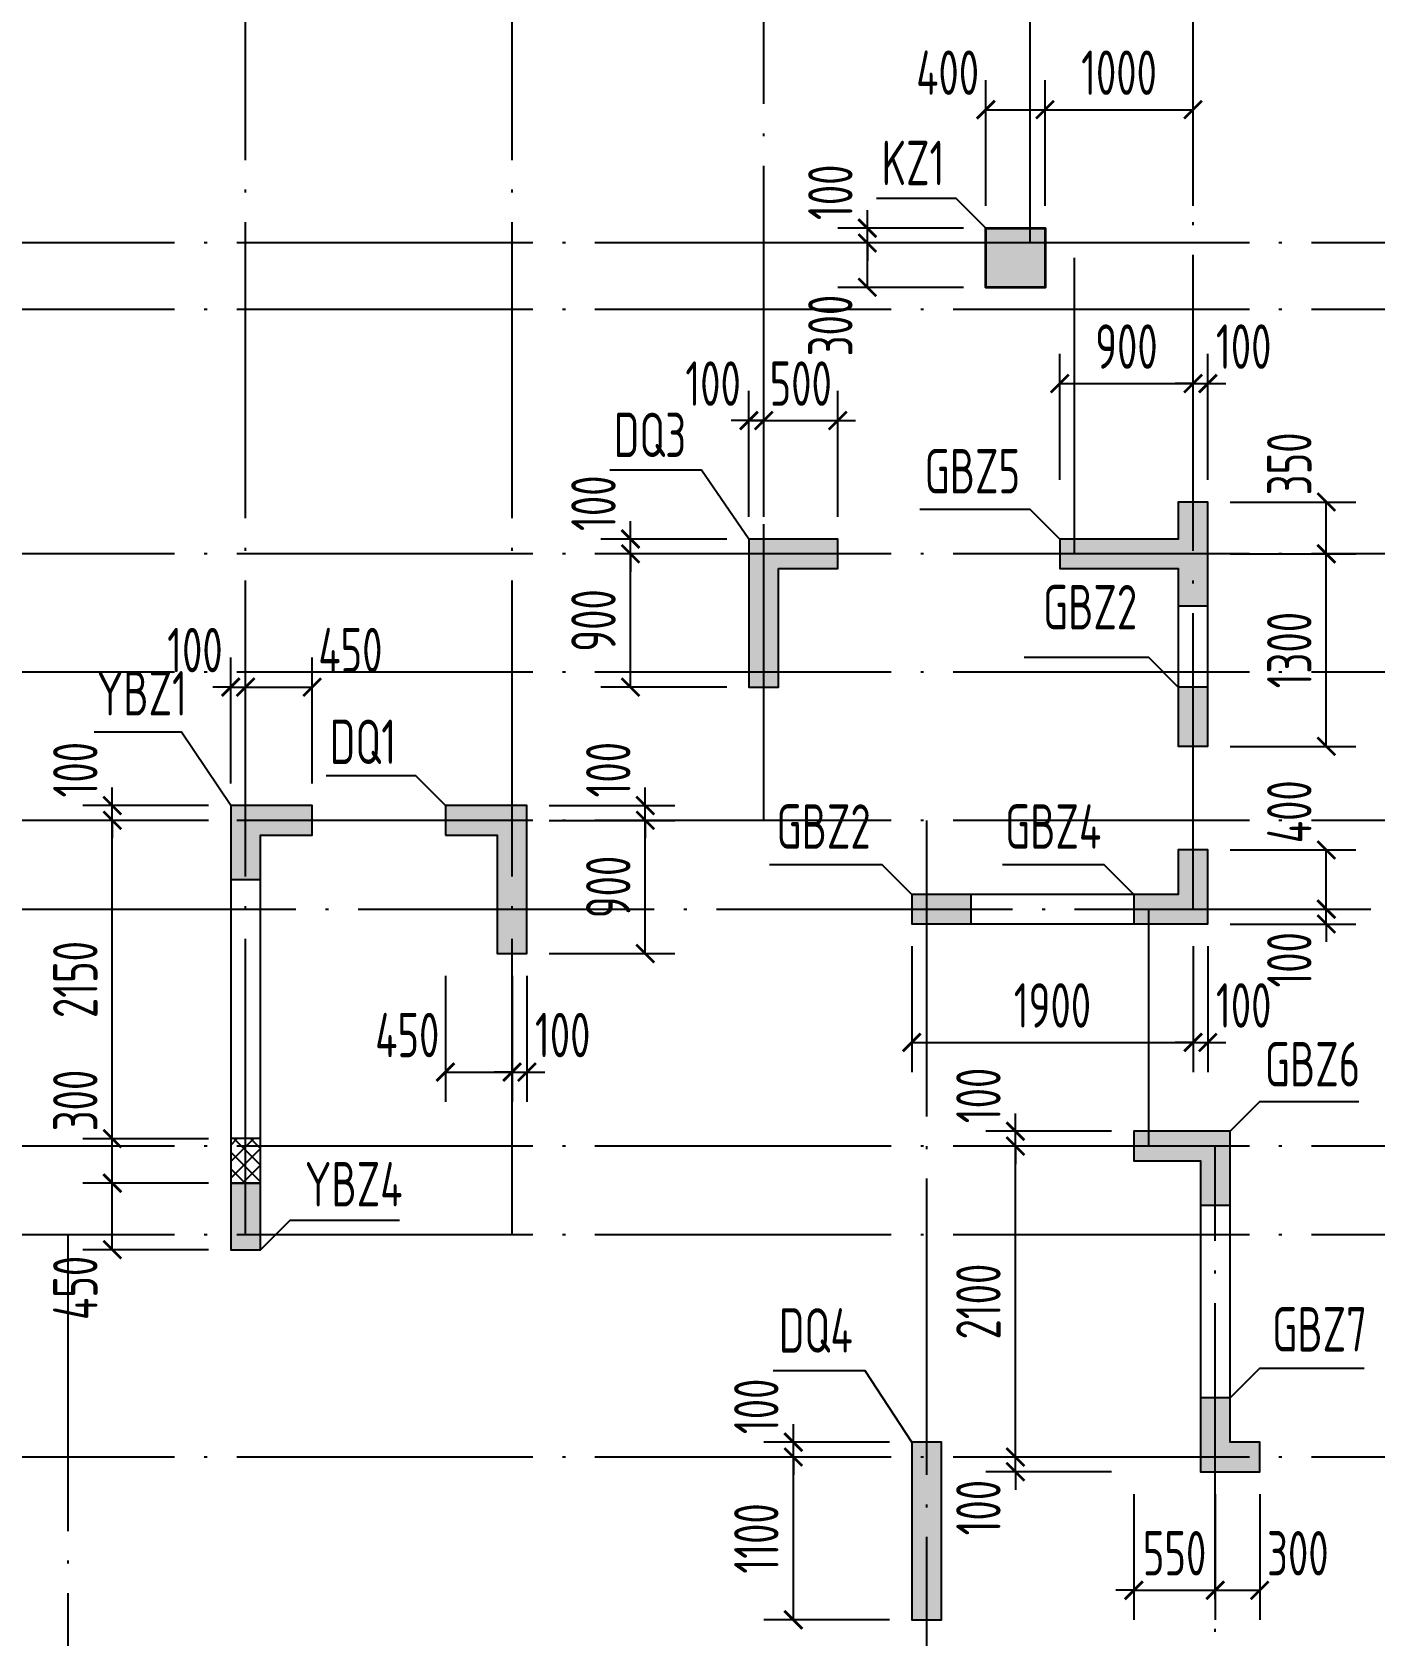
# Model space of a CAD drawing. Extents: x -1058961 to 23600, y -449123 to 2751847.
# Drawn here: x -416703 to -407633, y -45937 to -35105 of the extents above; entities that cross this region are included whole.
import ezdxf
from ezdxf.enums import TextEntityAlignment as Align

# ---------------------------------------------------------------- set-up
doc = ezdxf.new("R2010")
doc.units = 0
doc.header["$LTSCALE"] = 1000
doc.linetypes.add('DOTE', pattern=[2.42, 2, -0.2, 0.02, -0.2])
doc.layers.get('0').update_dxf_attribs({"linetype": 'CONTINUOUS'})
doc.layers.get('DEFPOINTS').update_dxf_attribs({"linetype": 'CONTINUOUS'})
for name, color, linetype in [('0z-约束构件', 1, 'CONTINUOUS'), ('A-DOTE', 10, 'DOTE'), ('COLU_DE_TEXT', 7, 'CONTINUOUS'), ('LABEL', 1, 'CONTINUOUS'), ('S-Q墙实线', 6, 'CONTINUOUS'), ('S-Q墙标注', 3, 'CONTINUOUS'), ('S-X详图填充', 252, 'CONTINUOUS'), ('S-X详图实线', 4, 'CONTINUOUS'), ('S-Z柱实线', 6, 'CONTINUOUS'), ('S-Z柱编号', 6, 'CONTINUOUS')]:
    doc.layers.add(name, color=color, linetype=linetype)
doc.layers.add('配箍校核', color=34, linetype='CONTINUOUS', plot=False)
doc.styles.add('TSSD_REIN', font='tssdeng.shx', dxfattribs={"width": 0.7, "height": 300, "bigfont": 'tssdchn.shx'})
doc.styles.add('结构文字', font='zstxt.shx', dxfattribs={"width": 0.7, "bigfont": 'zshz.shx'})
doc.dimstyles.new('STRUCK', dxfattribs={"dimtxt": 400, "dimasz": 121, "dimexe": 200, "dimexo": 150, "dimgap": 115, "dimtad": 1, "dimdec": 0, "dimdsep": 46, "dimtxsty": '结构文字', "dimblk": 'ARCHTICK', "dimcen": 400, "dimclrd": 3, "dimclre": 3, "dimclrt": 7, "dimadec": 0, "dimazin": 0, "dimtfac": 1, "dimtdec": 0, "dimtix": 1, "dimtmove": 2, "dimatfit": 3, "dimldrblk": '_DIMX', "dimfxl": 0, "dimtolj": 1, "dimtzin": 0, "dimarcsym": 0})

# ---------------------------------------------------------------- blocks, each defined once
blk = doc.blocks.new('20210726.16350016')
at = {"layer": 'A-DOTE'}
for p, q in [((34300, 10900), (34300, 21100)), ((36100, 10900), (36100, 21100)), ((37800, 13700), (37800, 21100)), ((39600, 17600), (39600, 21100)), ((40700, 13100.3), (40700, 21100)), ((55600, 17600), (3600, 17600)), ((39900, 15500), (39900, 17600)), ((55600, 17150), (3600, 17150)), ((55600, 15500), (3600, 15500)), ((55600, 14700), (3600, 14700)), ((55600, 13700), (3600, 13700)), ((38900.2, 13700), (38900, 3600)), ((3600, 13100.3), (55600, 13100.3)), ((40400, 11500), (40400, 13100)), ((55600, 11500), (3600, 11500)), ((40850, 3600), (40850, 11500)), ((55600, 10900), (3600, 10900)), ((33100, 10900), (33100, 3600)), ((55600, 9400), (3600, 9400))]:
    blk.add_line(p, q, dxfattribs=at)
blk = doc.blocks.new('20210730.00595579')
at = {"layer": '0z-约束构件'}
h = blk.add_hatch(dxfattribs=at)
h.set_pattern_fill('ANSI37', color=256, scale=25, style=0)
h.set_pattern_definition([(45, (111194.75, -600656.97), (-56.126601, 56.126601), []), (135, (111194.75, -600656.97), (-56.126601, -56.126601), [])])
h.paths.add_polyline_path([(-4935, -181459), (-4935, -181159), (-4735, -181159), (-4735, -181459)])
blk.add_lwpolyline([(-4935, -181459), (-4735, -181459), (-4735, -181159), (-4935, -181159)], close=True, dxfattribs=at)
blk = doc.blocks.new('_ArchTick')
at = {"color": 0, "linetype": 'ByBlock', "const_width": 0.15}
blk.add_lwpolyline([(-0.5, -0.5), (0.5, 0.5)], dxfattribs=at)
blk = doc.blocks.new('*D538')
at = {"layer": 'DEFPOINTS', "color": 0}
for p in [(-411561, -44729), (-410761, -44729), (-410761, -45829)]:
    blk.add_point(p, dxfattribs=at)
at = {"layer": 'S-Q墙标注', "color": 3, "lineweight": -2}
for p, q in [((-410911, -44729), (-411761, -44729)), ((-411561, -45829), (-411561, -44729)), ((-410911, -45829), (-411761, -45829))]:
    blk.add_line(p, q, dxfattribs=at)
at = {"layer": 'S-Q墙标注', "color": 3, "lineweight": -2, "xscale": 121, "yscale": 121, "zscale": 121}
for p, rotation in [((-411561, -44729), 90), ((-411561, -45829), 270)]:
    blk.add_blockref('_ArchTick', p, dxfattribs=dict(at, rotation=rotation))
at = {"layer": 'S-Q墙标注', "color": 7, "insert": (-411811, -45279), "char_height": 300, "attachment_point": 5, "rotation": 90, "style": 'TSSD_REIN'}
blk.add_mtext('\\A1;1100', dxfattribs=at)
blk = doc.blocks.new('_DIMX')
blk.add_line((-150, 0), (150, 0))
at = {"const_width": 50}
blk.add_lwpolyline([(-70, -70), (70, 70)], dxfattribs=at)
blk = doc.blocks.new('*D539')
at = {"layer": 'DEFPOINTS', "color": 0}
for p in [(-411561, -44629), (-410761, -44629), (-410761, -44729)]:
    blk.add_point(p, dxfattribs=at)
at = {"layer": 'S-Q墙标注', "color": 3, "lineweight": -2}
for p, q in [((-411561, -44629), (-411561, -44508)), ((-410911, -44629), (-411761, -44629)), ((-411561, -44729), (-411561, -44629)), ((-410911, -44729), (-411761, -44729)), ((-411561, -44729), (-411561, -44850))]:
    blk.add_line(p, q, dxfattribs=at)
at = {"layer": 'S-Q墙标注', "color": 3, "lineweight": -2, "xscale": 121, "yscale": 121, "zscale": 121}
for p, rotation in [((-411561, -44629), 270), ((-411561, -44729), 90)]:
    blk.add_blockref('_ArchTick', p, dxfattribs=dict(at, rotation=rotation))
at = {"layer": 'S-Q墙标注', "color": 7, "insert": (-411811, -44387), "char_height": 300, "attachment_point": 5, "rotation": 90, "style": 'TSSD_REIN'}
blk.add_mtext('\\A1;100', dxfattribs=at)
blk = doc.blocks.new('*D544')
at = {"layer": 'DEFPOINTS', "color": 0}
for p in [(-416161, -42879), (-415361, -42879), (-415361, -43329)]:
    blk.add_point(p, dxfattribs=at)
at = {"layer": 'S-Q墙标注', "color": 3, "lineweight": -2}
for p, q in [((-415511, -42879), (-416361, -42879)), ((-416161, -43329), (-416161, -42879)), ((-415511, -43329), (-416361, -43329))]:
    blk.add_line(p, q, dxfattribs=at)
at = {"layer": 'S-Q墙标注', "color": 3, "lineweight": -2, "xscale": 121, "yscale": 121, "zscale": 121}
for p, rotation in [((-416161, -42879), 90), ((-416161, -43329), 270)]:
    blk.add_blockref('_ArchTick', p, dxfattribs=dict(at, rotation=rotation))
at = {"layer": 'S-Q墙标注', "color": 7, "insert": (-416411, -43587), "char_height": 300, "attachment_point": 5, "rotation": 90, "style": 'TSSD_REIN'}
blk.add_mtext('\\A1;450', dxfattribs=at)
blk = doc.blocks.new('*D545')
at = {"layer": 'DEFPOINTS', "color": 0}
for p in [(-416161, -40329), (-415361, -40329), (-415361, -40429)]:
    blk.add_point(p, dxfattribs=at)
at = {"layer": 'S-Q墙标注', "color": 3, "lineweight": -2}
for p, q in [((-416161, -40329), (-416161, -40208)), ((-415511, -40329), (-416361, -40329)), ((-416161, -40429), (-416161, -40329)), ((-415511, -40429), (-416361, -40429)), ((-416161, -40429), (-416161, -40550))]:
    blk.add_line(p, q, dxfattribs=at)
at = {"layer": 'S-Q墙标注', "color": 3, "lineweight": -2, "xscale": 121, "yscale": 121, "zscale": 121}
for p, rotation in [((-416161, -40329), 270), ((-416161, -40429), 90)]:
    blk.add_blockref('_ArchTick', p, dxfattribs=dict(at, rotation=rotation))
at = {"layer": 'S-Q墙标注', "color": 7, "insert": (-416411, -40087), "char_height": 300, "attachment_point": 5, "rotation": 90, "style": 'TSSD_REIN'}
blk.add_mtext('\\A1;100', dxfattribs=at)
blk = doc.blocks.new('*D546')
at = {"layer": 'DEFPOINTS', "color": 0}
for p in [(-415261, -39529), (-415361, -40329), (-415261, -40329)]:
    blk.add_point(p, dxfattribs=at)
at = {"layer": 'S-Q墙标注', "color": 3, "lineweight": -2}
for p, q in [((-415361, -40179), (-415361, -39329)), ((-415261, -40179), (-415261, -39329)), ((-415361, -39529), (-415482, -39529)), ((-415361, -39529), (-415261, -39529)), ((-415261, -39529), (-415140, -39529))]:
    blk.add_line(p, q, dxfattribs=at)
at = {"layer": 'S-Q墙标注', "color": 3, "lineweight": -2, "xscale": 121, "yscale": 121, "zscale": 121}
blk.add_blockref('_ArchTick', (-415361, -39529), dxfattribs=at)
at = {"layer": 'S-Q墙标注', "color": 3, "lineweight": -2, "xscale": 121, "yscale": 121, "zscale": 121, "rotation": 180}
blk.add_blockref('_ArchTick', (-415261, -39529), dxfattribs=at)
at = {"layer": 'S-Q墙标注', "color": 7, "insert": (-415603, -39279), "char_height": 300, "attachment_point": 5, "style": 'TSSD_REIN'}
blk.add_mtext('\\A1;100', dxfattribs=at)
blk = doc.blocks.new('*D547')
at = {"layer": 'DEFPOINTS', "color": 0}
for p in [(-414811, -39529), (-415261, -40329), (-414811, -40329)]:
    blk.add_point(p, dxfattribs=at)
at = {"layer": 'S-Q墙标注', "color": 3, "lineweight": -2}
for p, q in [((-415261, -40179), (-415261, -39329)), ((-414811, -40179), (-414811, -39329)), ((-415261, -39529), (-414811, -39529))]:
    blk.add_line(p, q, dxfattribs=at)
at = {"layer": 'S-Q墙标注', "color": 3, "lineweight": -2, "xscale": 121, "yscale": 121, "zscale": 121, "rotation": 180}
blk.add_blockref('_ArchTick', (-415261, -39529), dxfattribs=at)
at = {"layer": 'S-Q墙标注', "color": 3, "lineweight": -2, "xscale": 121, "yscale": 121, "zscale": 121}
blk.add_blockref('_ArchTick', (-414811, -39529), dxfattribs=at)
at = {"layer": 'S-Q墙标注', "color": 7, "insert": (-414553, -39279), "char_height": 300, "attachment_point": 5, "style": 'TSSD_REIN'}
blk.add_mtext('\\A1;450', dxfattribs=at)
blk = doc.blocks.new('*D548')
at = {"layer": 'DEFPOINTS', "color": 0}
for p in [(-413361, -40429), (-412561, -40429), (-413361, -41329)]:
    blk.add_point(p, dxfattribs=at)
at = {"layer": 'S-Q墙标注', "color": 3, "lineweight": -2}
for p, q in [((-413211, -40429), (-412361, -40429)), ((-412561, -41329), (-412561, -40429)), ((-413211, -41329), (-412361, -41329))]:
    blk.add_line(p, q, dxfattribs=at)
at = {"layer": 'S-Q墙标注', "color": 3, "lineweight": -2, "xscale": 121, "yscale": 121, "zscale": 121}
for p, rotation in [((-412561, -40429), 90), ((-412561, -41329), 270)]:
    blk.add_blockref('_ArchTick', p, dxfattribs=dict(at, rotation=rotation))
at = {"layer": 'S-Q墙标注', "color": 7, "insert": (-412811, -40879), "char_height": 300, "attachment_point": 5, "rotation": 90, "style": 'TSSD_REIN'}
blk.add_mtext('\\A1;900', dxfattribs=at)
blk = doc.blocks.new('*D549')
at = {"layer": 'DEFPOINTS', "color": 0}
for p in [(-413361, -40329), (-412561, -40329), (-413361, -40429)]:
    blk.add_point(p, dxfattribs=at)
at = {"layer": 'S-Q墙标注', "color": 3, "lineweight": -2}
for p, q in [((-412561, -40329), (-412561, -40208)), ((-413211, -40329), (-412361, -40329)), ((-412561, -40429), (-412561, -40329)), ((-413211, -40429), (-412361, -40429)), ((-412561, -40429), (-412561, -40550))]:
    blk.add_line(p, q, dxfattribs=at)
at = {"layer": 'S-Q墙标注', "color": 3, "lineweight": -2, "xscale": 121, "yscale": 121, "zscale": 121}
for p, rotation in [((-412561, -40329), 270), ((-412561, -40429), 90)]:
    blk.add_blockref('_ArchTick', p, dxfattribs=dict(at, rotation=rotation))
at = {"layer": 'S-Q墙标注', "color": 7, "insert": (-412811, -40087), "char_height": 300, "attachment_point": 5, "rotation": 90, "style": 'TSSD_REIN'}
blk.add_mtext('\\A1;100', dxfattribs=at)
blk = doc.blocks.new('*D550')
at = {"layer": 'DEFPOINTS', "color": 0}
for p in [(-413911, -41329), (-413461, -41329), (-413461, -42129)]:
    blk.add_point(p, dxfattribs=at)
at = {"layer": 'S-Q墙标注', "color": 3, "lineweight": -2}
for p, q in [((-413911, -41479), (-413911, -42329)), ((-413461, -41479), (-413461, -42329)), ((-413911, -42129), (-413461, -42129))]:
    blk.add_line(p, q, dxfattribs=at)
at = {"layer": 'S-Q墙标注', "color": 3, "lineweight": -2, "xscale": 121, "yscale": 121, "zscale": 121, "rotation": 180}
blk.add_blockref('_ArchTick', (-413911, -42129), dxfattribs=at)
at = {"layer": 'S-Q墙标注', "color": 3, "lineweight": -2, "xscale": 121, "yscale": 121, "zscale": 121}
blk.add_blockref('_ArchTick', (-413461, -42129), dxfattribs=at)
at = {"layer": 'S-Q墙标注', "color": 7, "insert": (-414169, -41879), "char_height": 300, "attachment_point": 5, "style": 'TSSD_REIN'}
blk.add_mtext('\\A1;450', dxfattribs=at)
blk = doc.blocks.new('*D551')
at = {"layer": 'DEFPOINTS', "color": 0}
for p in [(-413461, -41329), (-413361, -41329), (-413361, -42129)]:
    blk.add_point(p, dxfattribs=at)
at = {"layer": 'S-Q墙标注', "color": 3, "lineweight": -2}
for p, q in [((-413461, -41479), (-413461, -42329)), ((-413361, -41479), (-413361, -42329)), ((-413461, -42129), (-413582, -42129)), ((-413461, -42129), (-413361, -42129)), ((-413361, -42129), (-413240, -42129))]:
    blk.add_line(p, q, dxfattribs=at)
at = {"layer": 'S-Q墙标注', "color": 3, "lineweight": -2, "xscale": 121, "yscale": 121, "zscale": 121}
blk.add_blockref('_ArchTick', (-413461, -42129), dxfattribs=at)
at = {"layer": 'S-Q墙标注', "color": 3, "lineweight": -2, "xscale": 121, "yscale": 121, "zscale": 121, "rotation": 180}
blk.add_blockref('_ArchTick', (-413361, -42129), dxfattribs=at)
at = {"layer": 'S-Q墙标注', "color": 7, "insert": (-413119, -41879), "char_height": 300, "attachment_point": 5, "style": 'TSSD_REIN'}
blk.add_mtext('\\A1;100', dxfattribs=at)
blk = doc.blocks.new('*D552')
at = {"layer": 'DEFPOINTS', "color": 0}
for p in [(-408761, -41029), (-407961, -41029), (-408761, -41129)]:
    blk.add_point(p, dxfattribs=at)
at = {"layer": 'S-Q墙标注', "color": 3, "lineweight": -2}
for p, q in [((-407961, -41029), (-407961, -40908)), ((-408611, -41029), (-407761, -41029)), ((-407961, -41129), (-407961, -41029)), ((-408611, -41129), (-407761, -41129)), ((-407961, -41129), (-407961, -41250))]:
    blk.add_line(p, q, dxfattribs=at)
at = {"layer": 'S-Q墙标注', "color": 3, "lineweight": -2, "xscale": 121, "yscale": 121, "zscale": 121}
for p, rotation in [((-407961, -41029), 270), ((-407961, -41129), 90)]:
    blk.add_blockref('_ArchTick', p, dxfattribs=dict(at, rotation=rotation))
at = {"layer": 'S-Q墙标注', "color": 7, "insert": (-408211, -41371), "char_height": 300, "attachment_point": 5, "rotation": 90, "style": 'TSSD_REIN'}
blk.add_mtext('\\A1;100', dxfattribs=at)
blk = doc.blocks.new('*D553')
at = {"layer": 'DEFPOINTS', "color": 0}
for p in [(-408761, -40629), (-407961, -40629), (-408761, -41029)]:
    blk.add_point(p, dxfattribs=at)
at = {"layer": 'S-Q墙标注', "color": 3, "lineweight": -2}
for p, q in [((-408611, -40629), (-407761, -40629)), ((-407961, -41029), (-407961, -40629)), ((-408611, -41029), (-407761, -41029))]:
    blk.add_line(p, q, dxfattribs=at)
at = {"layer": 'S-Q墙标注', "color": 3, "lineweight": -2, "xscale": 121, "yscale": 121, "zscale": 121}
for p, rotation in [((-407961, -40629), 90), ((-407961, -41029), 270)]:
    blk.add_blockref('_ArchTick', p, dxfattribs=dict(at, rotation=rotation))
at = {"layer": 'S-Q墙标注', "color": 7, "insert": (-408211, -40371), "char_height": 300, "attachment_point": 5, "rotation": 90, "style": 'TSSD_REIN'}
blk.add_mtext('\\A1;400', dxfattribs=at)
blk = doc.blocks.new('*D554')
at = {"layer": 'DEFPOINTS', "color": 0}
for p in [(-410761, -41129), (-408861, -41129), (-408861, -41929)]:
    blk.add_point(p, dxfattribs=at)
at = {"layer": 'S-Q墙标注', "color": 3, "lineweight": -2}
for p, q in [((-410761, -41279), (-410761, -42129)), ((-408861, -41279), (-408861, -42129)), ((-410761, -41929), (-408861, -41929))]:
    blk.add_line(p, q, dxfattribs=at)
at = {"layer": 'S-Q墙标注', "color": 3, "lineweight": -2, "xscale": 121, "yscale": 121, "zscale": 121, "rotation": 180}
blk.add_blockref('_ArchTick', (-410761, -41929), dxfattribs=at)
at = {"layer": 'S-Q墙标注', "color": 3, "lineweight": -2, "xscale": 121, "yscale": 121, "zscale": 121}
blk.add_blockref('_ArchTick', (-408861, -41929), dxfattribs=at)
at = {"layer": 'S-Q墙标注', "color": 7, "insert": (-409811, -41679), "char_height": 300, "attachment_point": 5, "style": 'TSSD_REIN'}
blk.add_mtext('\\A1;1900', dxfattribs=at)
blk = doc.blocks.new('*D555')
at = {"layer": 'DEFPOINTS', "color": 0}
for p in [(-408861, -41129), (-408761, -41129), (-408761, -41929)]:
    blk.add_point(p, dxfattribs=at)
at = {"layer": 'S-Q墙标注', "color": 3, "lineweight": -2}
for p, q in [((-408861, -41279), (-408861, -42129)), ((-408761, -41279), (-408761, -42129)), ((-408861, -41929), (-408982, -41929)), ((-408861, -41929), (-408761, -41929)), ((-408761, -41929), (-408640, -41929))]:
    blk.add_line(p, q, dxfattribs=at)
at = {"layer": 'S-Q墙标注', "color": 3, "lineweight": -2, "xscale": 121, "yscale": 121, "zscale": 121}
blk.add_blockref('_ArchTick', (-408861, -41929), dxfattribs=at)
at = {"layer": 'S-Q墙标注', "color": 3, "lineweight": -2, "xscale": 121, "yscale": 121, "zscale": 121, "rotation": 180}
blk.add_blockref('_ArchTick', (-408761, -41929), dxfattribs=at)
at = {"layer": 'S-Q墙标注', "color": 7, "insert": (-408519, -41679), "char_height": 300, "attachment_point": 5, "style": 'TSSD_REIN'}
blk.add_mtext('\\A1;100', dxfattribs=at)
blk = doc.blocks.new('*D556')
at = {"layer": 'DEFPOINTS', "color": 0}
for p in [(-412661, -38629), (-411861, -38629), (-411861, -39529)]:
    blk.add_point(p, dxfattribs=at)
at = {"layer": 'S-Q墙标注', "color": 3, "lineweight": -2}
for p, q in [((-412011, -38629), (-412861, -38629)), ((-412661, -39529), (-412661, -38629)), ((-412011, -39529), (-412861, -39529))]:
    blk.add_line(p, q, dxfattribs=at)
at = {"layer": 'S-Q墙标注', "color": 3, "lineweight": -2, "xscale": 121, "yscale": 121, "zscale": 121}
for p, rotation in [((-412661, -38629), 90), ((-412661, -39529), 270)]:
    blk.add_blockref('_ArchTick', p, dxfattribs=dict(at, rotation=rotation))
at = {"layer": 'S-Q墙标注', "color": 7, "insert": (-412911, -39079), "char_height": 300, "attachment_point": 5, "rotation": 90, "style": 'TSSD_REIN'}
blk.add_mtext('\\A1;900', dxfattribs=at)
blk = doc.blocks.new('*D557')
at = {"layer": 'DEFPOINTS', "color": 0}
for p in [(-412661, -38529), (-411861, -38529), (-411861, -38629)]:
    blk.add_point(p, dxfattribs=at)
at = {"layer": 'S-Q墙标注', "color": 3, "lineweight": -2}
for p, q in [((-412661, -38529), (-412661, -38408)), ((-412011, -38529), (-412861, -38529)), ((-412661, -38629), (-412661, -38529)), ((-412011, -38629), (-412861, -38629)), ((-412661, -38629), (-412661, -38750))]:
    blk.add_line(p, q, dxfattribs=at)
at = {"layer": 'S-Q墙标注', "color": 3, "lineweight": -2, "xscale": 121, "yscale": 121, "zscale": 121}
for p, rotation in [((-412661, -38529), 270), ((-412661, -38629), 90)]:
    blk.add_blockref('_ArchTick', p, dxfattribs=dict(at, rotation=rotation))
at = {"layer": 'S-Q墙标注', "color": 7, "insert": (-412911, -38287), "char_height": 300, "attachment_point": 5, "rotation": 90, "style": 'TSSD_REIN'}
blk.add_mtext('\\A1;100', dxfattribs=at)
blk = doc.blocks.new('*D558')
at = {"layer": 'DEFPOINTS', "color": 0}
for p in [(-411761, -37729), (-411861, -38529), (-411761, -38529)]:
    blk.add_point(p, dxfattribs=at)
at = {"layer": 'S-Q墙标注', "color": 3, "lineweight": -2}
for p, q in [((-411861, -38379), (-411861, -37529)), ((-411761, -38379), (-411761, -37529)), ((-411861, -37729), (-411982, -37729)), ((-411861, -37729), (-411761, -37729)), ((-411761, -37729), (-411640, -37729))]:
    blk.add_line(p, q, dxfattribs=at)
at = {"layer": 'S-Q墙标注', "color": 3, "lineweight": -2, "xscale": 121, "yscale": 121, "zscale": 121}
blk.add_blockref('_ArchTick', (-411861, -37729), dxfattribs=at)
at = {"layer": 'S-Q墙标注', "color": 3, "lineweight": -2, "xscale": 121, "yscale": 121, "zscale": 121, "rotation": 180}
blk.add_blockref('_ArchTick', (-411761, -37729), dxfattribs=at)
at = {"layer": 'S-Q墙标注', "color": 7, "insert": (-412103, -37479), "char_height": 300, "attachment_point": 5, "style": 'TSSD_REIN'}
blk.add_mtext('\\A1;100', dxfattribs=at)
blk = doc.blocks.new('*D559')
at = {"layer": 'DEFPOINTS', "color": 0}
for p in [(-411261, -37729), (-411761, -38529), (-411261, -38529)]:
    blk.add_point(p, dxfattribs=at)
at = {"layer": 'S-Q墙标注', "color": 3, "lineweight": -2}
for p, q in [((-411761, -38379), (-411761, -37529)), ((-411261, -38379), (-411261, -37529)), ((-411761, -37729), (-411882, -37729)), ((-411761, -37729), (-411261, -37729)), ((-411261, -37729), (-411140, -37729))]:
    blk.add_line(p, q, dxfattribs=at)
at = {"layer": 'S-Q墙标注', "color": 3, "lineweight": -2, "xscale": 121, "yscale": 121, "zscale": 121}
blk.add_blockref('_ArchTick', (-411761, -37729), dxfattribs=at)
at = {"layer": 'S-Q墙标注', "color": 3, "lineweight": -2, "xscale": 121, "yscale": 121, "zscale": 121, "rotation": 180}
blk.add_blockref('_ArchTick', (-411261, -37729), dxfattribs=at)
at = {"layer": 'S-Q墙标注', "color": 7, "insert": (-411511, -37479), "char_height": 300, "attachment_point": 5, "style": 'TSSD_REIN'}
blk.add_mtext('\\A1;500', dxfattribs=at)
blk = doc.blocks.new('*D560')
at = {"layer": 'DEFPOINTS', "color": 0}
for p in [(-410061, -44729), (-409261, -44729), (-409261, -44829)]:
    blk.add_point(p, dxfattribs=at)
at = {"layer": 'S-Q墙标注', "color": 3, "lineweight": -2}
for p, q in [((-410061, -44729), (-410061, -44608)), ((-409411, -44729), (-410261, -44729)), ((-410061, -44829), (-410061, -44729)), ((-409411, -44829), (-410261, -44829)), ((-410061, -44829), (-410061, -44950))]:
    blk.add_line(p, q, dxfattribs=at)
at = {"layer": 'S-Q墙标注', "color": 3, "lineweight": -2, "xscale": 121, "yscale": 121, "zscale": 121}
for p, rotation in [((-410061, -44729), 270), ((-410061, -44829), 90)]:
    blk.add_blockref('_ArchTick', p, dxfattribs=dict(at, rotation=rotation))
at = {"layer": 'S-Q墙标注', "color": 7, "insert": (-410311, -45071), "char_height": 300, "attachment_point": 5, "rotation": 90, "style": 'TSSD_REIN'}
blk.add_mtext('\\A1;100', dxfattribs=at)
blk = doc.blocks.new('*D561')
at = {"layer": 'DEFPOINTS', "color": 0}
for p in [(-410061, -42629), (-409261, -42629), (-409261, -44729)]:
    blk.add_point(p, dxfattribs=at)
at = {"layer": 'S-Q墙标注', "color": 3, "lineweight": -2}
for p, q in [((-409411, -42629), (-410261, -42629)), ((-410061, -44729), (-410061, -42629)), ((-409411, -44729), (-410261, -44729))]:
    blk.add_line(p, q, dxfattribs=at)
at = {"layer": 'S-Q墙标注', "color": 3, "lineweight": -2, "xscale": 121, "yscale": 121, "zscale": 121}
for p, rotation in [((-410061, -42629), 90), ((-410061, -44729), 270)]:
    blk.add_blockref('_ArchTick', p, dxfattribs=dict(at, rotation=rotation))
at = {"layer": 'S-Q墙标注', "color": 7, "insert": (-410311, -43679), "char_height": 300, "attachment_point": 5, "rotation": 90, "style": 'TSSD_REIN'}
blk.add_mtext('\\A1;2100', dxfattribs=at)
blk = doc.blocks.new('*D562')
at = {"layer": 'DEFPOINTS', "color": 0}
for p in [(-410061, -42529), (-409261, -42529), (-409261, -42629)]:
    blk.add_point(p, dxfattribs=at)
at = {"layer": 'S-Q墙标注', "color": 3, "lineweight": -2}
for p, q in [((-410061, -42529), (-410061, -42408)), ((-409411, -42529), (-410261, -42529)), ((-410061, -42629), (-410061, -42529)), ((-409411, -42629), (-410261, -42629)), ((-410061, -42629), (-410061, -42750))]:
    blk.add_line(p, q, dxfattribs=at)
at = {"layer": 'S-Q墙标注', "color": 3, "lineweight": -2, "xscale": 121, "yscale": 121, "zscale": 121}
for p, rotation in [((-410061, -42529), 270), ((-410061, -42629), 90)]:
    blk.add_blockref('_ArchTick', p, dxfattribs=dict(at, rotation=rotation))
at = {"layer": 'S-Q墙标注', "color": 7, "insert": (-410311, -42287), "char_height": 300, "attachment_point": 5, "rotation": 90, "style": 'TSSD_REIN'}
blk.add_mtext('\\A1;100', dxfattribs=at)
blk = doc.blocks.new('*D571')
at = {"layer": 'DEFPOINTS', "color": 0}
for p in [(-416161, -42579), (-415361, -42579), (-415361, -42879)]:
    blk.add_point(p, dxfattribs=at)
at = {"layer": 'S-Q墙标注', "color": 3, "lineweight": -2}
for p, q in [((-415511, -42579), (-416361, -42579)), ((-416161, -42879), (-416161, -42579)), ((-415511, -42879), (-416361, -42879))]:
    blk.add_line(p, q, dxfattribs=at)
at = {"layer": 'S-Q墙标注', "color": 3, "lineweight": -2, "xscale": 121, "yscale": 121, "zscale": 121}
for p, rotation in [((-416161, -42579), 90), ((-416161, -42879), 270)]:
    blk.add_blockref('_ArchTick', p, dxfattribs=dict(at, rotation=rotation))
at = {"layer": 'S-Q墙标注', "color": 7, "insert": (-416411, -42321), "char_height": 300, "attachment_point": 5, "rotation": 90, "style": 'TSSD_REIN'}
blk.add_mtext('\\A1;300', dxfattribs=at)
blk = doc.blocks.new('*D572')
at = {"layer": 'DEFPOINTS', "color": 0}
for p in [(-416161, -40429), (-415361, -40429), (-415361, -42579)]:
    blk.add_point(p, dxfattribs=at)
at = {"layer": 'S-Q墙标注', "color": 3, "lineweight": -2}
for p, q in [((-415511, -40429), (-416361, -40429)), ((-416161, -42579), (-416161, -40429)), ((-415511, -42579), (-416361, -42579))]:
    blk.add_line(p, q, dxfattribs=at)
at = {"layer": 'S-Q墙标注', "color": 3, "lineweight": -2, "xscale": 121, "yscale": 121, "zscale": 121}
for p, rotation in [((-416161, -40429), 90), ((-416161, -42579), 270)]:
    blk.add_blockref('_ArchTick', p, dxfattribs=dict(at, rotation=rotation))
at = {"layer": 'S-Q墙标注', "color": 7, "insert": (-416411, -41504), "char_height": 300, "attachment_point": 5, "rotation": 90, "style": 'TSSD_REIN'}
blk.add_mtext('\\A1;2150', dxfattribs=at)
blk = doc.blocks.new('*D1044')
at = {"layer": 'DEFPOINTS', "color": 0}
for p in [(-409261, -44829), (-408711, -44829), (-408711, -45629)]:
    blk.add_point(p, dxfattribs=at)
at = {"layer": 'S-Q墙标注', "color": 3, "lineweight": -2}
for p, q in [((-409261, -44979), (-409261, -45829)), ((-408711, -44979), (-408711, -45829)), ((-409261, -45629), (-409382, -45629)), ((-409261, -45629), (-408711, -45629)), ((-408711, -45629), (-408590, -45629))]:
    blk.add_line(p, q, dxfattribs=at)
at = {"layer": 'S-Q墙标注', "color": 3, "lineweight": -2, "xscale": 121, "yscale": 121, "zscale": 121}
blk.add_blockref('_ArchTick', (-409261, -45629), dxfattribs=at)
at = {"layer": 'S-Q墙标注', "color": 3, "lineweight": -2, "xscale": 121, "yscale": 121, "zscale": 121, "rotation": 180}
blk.add_blockref('_ArchTick', (-408711, -45629), dxfattribs=at)
at = {"layer": 'S-Q墙标注', "color": 7, "insert": (-408986, -45379), "char_height": 300, "attachment_point": 5, "style": 'TSSD_REIN'}
blk.add_mtext('\\A1;550', dxfattribs=at)
blk = doc.blocks.new('*D1045')
at = {"layer": 'DEFPOINTS', "color": 0}
for p in [(-408711, -44829), (-408411, -44829), (-408411, -45629)]:
    blk.add_point(p, dxfattribs=at)
at = {"layer": 'S-Q墙标注', "color": 3, "lineweight": -2}
for p, q in [((-408711, -44979), (-408711, -45829)), ((-408411, -44979), (-408411, -45829)), ((-408711, -45629), (-408411, -45629))]:
    blk.add_line(p, q, dxfattribs=at)
at = {"layer": 'S-Q墙标注', "color": 3, "lineweight": -2, "xscale": 121, "yscale": 121, "zscale": 121, "rotation": 180}
blk.add_blockref('_ArchTick', (-408711, -45629), dxfattribs=at)
at = {"layer": 'S-Q墙标注', "color": 3, "lineweight": -2, "xscale": 121, "yscale": 121, "zscale": 121}
blk.add_blockref('_ArchTick', (-408411, -45629), dxfattribs=at)
at = {"layer": 'S-Q墙标注', "color": 7, "insert": (-408153, -45379), "char_height": 300, "attachment_point": 5, "style": 'TSSD_REIN'}
blk.add_mtext('\\A1;300', dxfattribs=at)
blk = doc.blocks.new('*D1148')
at = {"layer": 'DEFPOINTS', "color": 0}
for p in [(-411061, -36429), (-410261, -36429), (-410261, -36529)]:
    blk.add_point(p, dxfattribs=at)
at = {"layer": 'S-Q墙标注', "color": 3, "lineweight": -2}
for p, q in [((-411061, -36429), (-411061, -36308)), ((-410411, -36429), (-411261, -36429)), ((-411061, -36529), (-411061, -36429)), ((-410411, -36529), (-411261, -36529)), ((-411061, -36529), (-411061, -36650))]:
    blk.add_line(p, q, dxfattribs=at)
at = {"layer": 'S-Q墙标注', "color": 3, "lineweight": -2, "xscale": 121, "yscale": 121, "zscale": 121}
for p, rotation in [((-411061, -36429), 270), ((-411061, -36529), 90)]:
    blk.add_blockref('_ArchTick', p, dxfattribs=dict(at, rotation=rotation))
at = {"layer": 'S-Q墙标注', "color": 7, "insert": (-411311, -36187), "char_height": 300, "attachment_point": 5, "rotation": 90, "style": 'TSSD_REIN'}
blk.add_mtext('\\A1;100', dxfattribs=at)
blk = doc.blocks.new('*D1151')
at = {"layer": 'DEFPOINTS', "color": 0}
for p in [(-411061, -36529), (-410261, -36529), (-410261, -36829)]:
    blk.add_point(p, dxfattribs=at)
at = {"layer": 'S-Q墙标注', "color": 3, "lineweight": -2}
for p, q in [((-410411, -36529), (-411261, -36529)), ((-411061, -36829), (-411061, -36529)), ((-410411, -36829), (-411261, -36829))]:
    blk.add_line(p, q, dxfattribs=at)
at = {"layer": 'S-Q墙标注', "color": 3, "lineweight": -2, "xscale": 121, "yscale": 121, "zscale": 121}
for p, rotation in [((-411061, -36529), 90), ((-411061, -36829), 270)]:
    blk.add_blockref('_ArchTick', p, dxfattribs=dict(at, rotation=rotation))
at = {"layer": 'S-Q墙标注', "color": 7, "insert": (-411311, -37087), "char_height": 300, "attachment_point": 5, "rotation": 90, "style": 'TSSD_REIN'}
blk.add_mtext('\\A1;300', dxfattribs=at)
blk = doc.blocks.new('*D1152')
at = {"layer": 'DEFPOINTS', "color": 0}
for p in [(-409861, -35629), (-410261, -36429), (-409861, -36429)]:
    blk.add_point(p, dxfattribs=at)
at = {"layer": 'S-Q墙标注', "color": 3, "lineweight": -2}
for p, q in [((-410261, -36279), (-410261, -35429)), ((-409861, -36279), (-409861, -35429)), ((-410261, -35629), (-409861, -35629))]:
    blk.add_line(p, q, dxfattribs=at)
at = {"layer": 'S-Q墙标注', "color": 3, "lineweight": -2, "xscale": 121, "yscale": 121, "zscale": 121, "rotation": 180}
blk.add_blockref('_ArchTick', (-410261, -35629), dxfattribs=at)
at = {"layer": 'S-Q墙标注', "color": 3, "lineweight": -2, "xscale": 121, "yscale": 121, "zscale": 121}
blk.add_blockref('_ArchTick', (-409861, -35629), dxfattribs=at)
at = {"layer": 'S-Q墙标注', "color": 7, "insert": (-410519, -35379), "char_height": 300, "attachment_point": 5, "style": 'TSSD_REIN'}
blk.add_mtext('\\A1;400', dxfattribs=at)
blk = doc.blocks.new('*D1154')
at = {"layer": 'DEFPOINTS', "color": 0}
for p in [(-408861, -35629), (-409861, -36429), (-408861, -36429)]:
    blk.add_point(p, dxfattribs=at)
at = {"layer": 'S-Q墙标注', "color": 3, "lineweight": -2}
for p, q in [((-409861, -36279), (-409861, -35429)), ((-408861, -36279), (-408861, -35429)), ((-409861, -35629), (-408861, -35629))]:
    blk.add_line(p, q, dxfattribs=at)
at = {"layer": 'S-Q墙标注', "color": 3, "lineweight": -2, "xscale": 121, "yscale": 121, "zscale": 121, "rotation": 180}
blk.add_blockref('_ArchTick', (-409861, -35629), dxfattribs=at)
at = {"layer": 'S-Q墙标注', "color": 3, "lineweight": -2, "xscale": 121, "yscale": 121, "zscale": 121}
blk.add_blockref('_ArchTick', (-408861, -35629), dxfattribs=at)
at = {"layer": 'S-Q墙标注', "color": 7, "insert": (-409361, -35379), "char_height": 300, "attachment_point": 5, "style": 'TSSD_REIN'}
blk.add_mtext('\\A1;1000', dxfattribs=at)
blk = doc.blocks.new('*D1300')
at = {"layer": 'DEFPOINTS', "color": 0}
for p in [(-408761, -38629), (-407961, -38629), (-408761, -39929)]:
    blk.add_point(p, dxfattribs=at)
at = {"layer": 'S-Q墙标注', "color": 3, "lineweight": -2}
for p, q in [((-408611, -38629), (-407761, -38629)), ((-407961, -39929), (-407961, -38629)), ((-408611, -39929), (-407761, -39929))]:
    blk.add_line(p, q, dxfattribs=at)
at = {"layer": 'S-Q墙标注', "color": 3, "lineweight": -2, "xscale": 121, "yscale": 121, "zscale": 121}
for p, rotation in [((-407961, -38629), 90), ((-407961, -39929), 270)]:
    blk.add_blockref('_ArchTick', p, dxfattribs=dict(at, rotation=rotation))
at = {"layer": 'S-Q墙标注', "color": 7, "insert": (-408211, -39279), "char_height": 300, "attachment_point": 5, "rotation": 90, "style": 'TSSD_REIN'}
blk.add_mtext('\\A1;1300', dxfattribs=at)
blk = doc.blocks.new('*D1301')
at = {"layer": 'DEFPOINTS', "color": 0}
for p in [(-408761, -38279), (-407961, -38279), (-408761, -38629)]:
    blk.add_point(p, dxfattribs=at)
at = {"layer": 'S-Q墙标注', "color": 3, "lineweight": -2}
for p, q in [((-408611, -38279), (-407761, -38279)), ((-407961, -38629), (-407961, -38279)), ((-408611, -38629), (-407761, -38629))]:
    blk.add_line(p, q, dxfattribs=at)
at = {"layer": 'S-Q墙标注', "color": 3, "lineweight": -2, "xscale": 121, "yscale": 121, "zscale": 121}
for p, rotation in [((-407961, -38279), 90), ((-407961, -38629), 270)]:
    blk.add_blockref('_ArchTick', p, dxfattribs=dict(at, rotation=rotation))
at = {"layer": 'S-Q墙标注', "color": 7, "insert": (-408211, -38021), "char_height": 300, "attachment_point": 5, "rotation": 90, "style": 'TSSD_REIN'}
blk.add_mtext('\\A1;350', dxfattribs=at)
blk = doc.blocks.new('*D1302')
at = {"layer": 'DEFPOINTS', "color": 0}
for p in [(-408861, -37479), (-409761, -38279), (-408861, -38279)]:
    blk.add_point(p, dxfattribs=at)
at = {"layer": 'S-Q墙标注', "color": 3, "lineweight": -2}
for p, q in [((-409761, -38129), (-409761, -37279)), ((-408861, -38129), (-408861, -37279)), ((-409761, -37479), (-408861, -37479))]:
    blk.add_line(p, q, dxfattribs=at)
at = {"layer": 'S-Q墙标注', "color": 3, "lineweight": -2, "xscale": 121, "yscale": 121, "zscale": 121, "rotation": 180}
blk.add_blockref('_ArchTick', (-409761, -37479), dxfattribs=at)
at = {"layer": 'S-Q墙标注', "color": 3, "lineweight": -2, "xscale": 121, "yscale": 121, "zscale": 121}
blk.add_blockref('_ArchTick', (-408861, -37479), dxfattribs=at)
at = {"layer": 'S-Q墙标注', "color": 7, "insert": (-409311, -37229), "char_height": 300, "attachment_point": 5, "style": 'TSSD_REIN'}
blk.add_mtext('\\A1;900', dxfattribs=at)
blk = doc.blocks.new('*D1303')
at = {"layer": 'DEFPOINTS', "color": 0}
for p in [(-408761, -37479), (-408861, -38279), (-408761, -38279)]:
    blk.add_point(p, dxfattribs=at)
at = {"layer": 'S-Q墙标注', "color": 3, "lineweight": -2}
for p, q in [((-408861, -38129), (-408861, -37279)), ((-408761, -38129), (-408761, -37279)), ((-408861, -37479), (-408982, -37479)), ((-408861, -37479), (-408761, -37479)), ((-408761, -37479), (-408640, -37479))]:
    blk.add_line(p, q, dxfattribs=at)
at = {"layer": 'S-Q墙标注', "color": 3, "lineweight": -2, "xscale": 121, "yscale": 121, "zscale": 121}
blk.add_blockref('_ArchTick', (-408861, -37479), dxfattribs=at)
at = {"layer": 'S-Q墙标注', "color": 3, "lineweight": -2, "xscale": 121, "yscale": 121, "zscale": 121, "rotation": 180}
blk.add_blockref('_ArchTick', (-408761, -37479), dxfattribs=at)
at = {"layer": 'S-Q墙标注', "color": 7, "insert": (-408519, -37229), "char_height": 300, "attachment_point": 5, "style": 'TSSD_REIN'}
blk.add_mtext('\\A1;100', dxfattribs=at)

msp = doc.modelspace()

# ---------------------------------------------------------------- hatches: boundary and pattern name
at = {"layer": 'S-X详图填充'}
h = msp.add_hatch(color=256, dxfattribs=at)
h.dxf.hatch_style = 1
h.paths.add_polyline_path([(-410260.87, -36428.88), (-409860.87, -36428.88), (-409860.87, -36828.88), (-410260.87, -36828.88)])
h = msp.add_hatch(color=256, dxfattribs=at)
h.dxf.hatch_style = 1
h.paths.add_polyline_path([(-408960.87, -38979.34), (-408760.87, -38979.34), (-408760.87, -38278.88), (-408960.87, -38278.88), (-408960.87, -38528.88), (-409760.99, -38528.88), (-409760.99, -38728.88), (-408960.87, -38728.88)])
h = msp.add_hatch(color=256, dxfattribs=at)
h.dxf.hatch_style = 1
h.paths.add_polyline_path([(-411660.87, -38728.88), (-411260.95, -38728.88), (-411260.95, -38528.88), (-411860.87, -38528.88), (-411860.87, -39528.88), (-411660.87, -39528.88)])
h = msp.add_hatch(color=256, dxfattribs=at)
h.dxf.hatch_style = 1
h.paths.add_polyline_path([(-408760.87, -39528.88), (-408960.87, -39528.88), (-408960.87, -39928.88), (-408760.87, -39928.88)])
h = msp.add_hatch(color=256, dxfattribs=at)
h.dxf.hatch_style = 1
h.paths.add_polyline_path([(-415360.87, -40828.88), (-415160.87, -40828.88), (-415160.87, -40528.88), (-414810.87, -40528.88), (-414810.87, -40328.88), (-415360.87, -40328.88)])
h = msp.add_hatch(color=256, dxfattribs=at)
h.dxf.hatch_style = 1
h.paths.add_polyline_path([(-413910.78, -40528.88), (-413560.87, -40528.88), (-413560.87, -41328.88), (-413360.87, -41328.88), (-413360.87, -40328.88), (-413910.78, -40328.88)])
h = msp.add_hatch(color=256, dxfattribs=at)
h.dxf.hatch_style = 1
h.paths.add_polyline_path([(-409260.87, -40928.61), (-409260.87, -41128.61), (-408760.87, -41128.61), (-408760.87, -40628.61), (-408960.87, -40628.61), (-408960.87, -40928.61)])
h = msp.add_hatch(color=256, dxfattribs=at)
h.dxf.hatch_style = 1
h.paths.add_polyline_path([(-410360.86, -41128.61), (-410360.86, -40928.61), (-410760.86, -40928.61), (-410760.86, -41128.61)])
h = msp.add_hatch(color=256, dxfattribs=at)
h.dxf.hatch_style = 1
h.paths.add_polyline_path([(-408810.87, -43028.88), (-408610.87, -43028.88), (-408610.87, -42528.88), (-409260.93, -42528.88), (-409260.93, -42728.88), (-408810.87, -42728.88)])
h = msp.add_hatch(color=256, dxfattribs=at)
h.dxf.hatch_style = 1
h.paths.add_polyline_path([(-415160.87, -42878.88), (-415360.87, -42878.88), (-415360.87, -43328.88), (-415160.87, -43328.88)])
h = msp.add_hatch(color=256, dxfattribs=at)
h.dxf.hatch_style = 1
h.paths.add_polyline_path([(-408610.87, -44328.88), (-408810.87, -44328.88), (-408810.87, -44828.88), (-408410.87, -44828.88), (-408410.87, -44628.88), (-408610.87, -44628.88)])
h = msp.add_hatch(color=256, dxfattribs=at)
h.dxf.hatch_style = 1
h.paths.add_polyline_path([(-410760.77, -45828.88), (-410560.77, -45828.88), (-410560.86, -44628.88), (-410760.86, -44628.88)])

# ---------------------------------------------------------------- linework, layer by layer
at = {"layer": 'LABEL'}
msp.add_lwpolyline([(-410260.87, -36428.88), (-410460.87, -36228.88), (-410999.82, -36228.88)], dxfattribs=at)
at = {"layer": 'S-Q墙实线'}
msp.add_lwpolyline([(-408760.87, -38628.88), (-408760.87, -38278.88), (-408960.87, -38278.88), (-408960.87, -38528.88), (-409760.99, -38528.88), (-409760.99, -38728.88), (-408960.87, -38728.88), (-408960.87, -39928.88), (-408760.87, -39928.88), (-408760.87, -38628.88)], dxfattribs=at)
for points in [[(-411660.87, -38728.88), (-411260.95, -38728.88), (-411260.95, -38528.88), (-411860.87, -38528.88), (-411860.87, -39528.88), (-411660.87, -39528.88)], [(-415160.87, -43328.88), (-415160.87, -40528.88), (-414810.87, -40528.88), (-414810.87, -40328.88), (-415360.87, -40328.88), (-415360.87, -43328.88)], [(-413910.78, -40528.88), (-413560.87, -40528.88), (-413560.87, -41328.88), (-413360.87, -41328.88), (-413360.87, -40328.88), (-413910.78, -40328.88)], [(-410760.86, -41128.61), (-409160.93, -41128.61), (-408760.87, -41128.61), (-408760.87, -40628.61), (-408960.87, -40628.61), (-408960.87, -40928.61), (-409160.93, -40928.61), (-410760.86, -40928.61)], [(-408810.87, -44828.88), (-408410.87, -44828.88), (-408410.87, -44628.88), (-408610.87, -44628.88), (-408610.87, -43228.88), (-408610.87, -42528.88), (-409260.93, -42528.88), (-409260.93, -42728.88), (-408810.87, -42728.88), (-408810.87, -43228.88)], [(-410560.86, -45828.88), (-410560.86, -44628.88), (-410760.86, -44628.88), (-410760.86, -45828.88)]]:
    msp.add_lwpolyline(points, close=True, dxfattribs=at)
at = {"layer": 'S-X详图实线'}
for points in [[(-410260.87, -36428.88), (-409860.87, -36428.88), (-409860.87, -36828.88), (-410260.87, -36828.88), (-410260.87, -36428.88)], [(-408960.87, -38979.34), (-408760.87, -38979.34), (-408760.87, -38278.88), (-408960.87, -38278.88), (-408960.87, -38528.88), (-409760.99, -38528.88), (-409760.99, -38728.88), (-408960.87, -38728.88), (-408960.87, -38728.88)], [(-411660.87, -38728.88), (-411260.95, -38728.88), (-411260.95, -38528.88), (-411860.87, -38528.88), (-411860.87, -39528.88), (-411660.87, -39528.88), (-411660.87, -38728.88)], [(-408760.87, -39528.88), (-408960.87, -39528.88), (-408960.87, -39928.88), (-408760.87, -39928.88), (-408760.87, -39528.88)], [(-415360.87, -40828.88), (-415160.87, -40828.88), (-415160.87, -40528.88), (-414810.87, -40528.88), (-414810.87, -40328.88), (-415360.87, -40328.88), (-415360.87, -40828.88)], [(-413910.78, -40528.88), (-413560.87, -40528.88), (-413560.87, -41328.88), (-413360.87, -41328.88), (-413360.87, -40328.88), (-413910.78, -40328.88), (-413910.78, -40528.88)], [(-409260.87, -40928.61), (-409260.87, -41128.61), (-408760.87, -41128.61), (-408760.87, -40628.61), (-408960.87, -40628.61), (-408960.87, -40928.61), (-409260.87, -40928.61)], [(-410360.86, -41128.61), (-410360.86, -40928.61), (-410760.86, -40928.61), (-410760.86, -41128.61), (-410360.86, -41128.61)], [(-408810.87, -43028.88), (-408610.87, -43028.88), (-408610.87, -42528.88), (-409260.93, -42528.88), (-409260.93, -42728.88), (-408810.87, -42728.88), (-408810.87, -43028.88)], [(-415160.87, -42878.88), (-415360.87, -42878.88), (-415360.87, -43328.88), (-415160.87, -43328.88), (-415160.87, -42878.88)], [(-408610.87, -44328.88), (-408810.87, -44328.88), (-408810.87, -44828.88), (-408410.87, -44828.88), (-408410.87, -44628.88), (-408610.87, -44628.88), (-408610.87, -44328.88)], [(-410760.77, -45828.88), (-410560.77, -45828.88), (-410560.86, -44628.88), (-410760.86, -44628.88), (-410760.86, -45028.88)]]:
    msp.add_lwpolyline(points, close=True, dxfattribs=at)
at = {"layer": 'S-Z柱实线', "lineweight": 35}
msp.add_lwpolyline([(-410260.87, -36428.88), (-409860.87, -36428.88), (-409860.87, -36828.88), (-410260.87, -36828.88)], close=True, dxfattribs=at)
at = {"layer": 'S-Z柱编号', "color": 7}
for points in [[(-411860.87, -38528.88), (-412180.57, -38063.82), (-412801.36, -38063.82)], [(-409760.53, -38528.88), (-409960.53, -38328.88), (-410706.62, -38328.88)], [(-408960.87, -39528.88), (-409160.87, -39328.88), (-410000.87, -39328.88)], [(-415360.86, -40328.88), (-415693.29, -39832.25), (-416283.13, -39832.25)], [(-413910.77, -40328.88), (-414110.77, -40128.88), (-414716.78, -40128.88)], [(-410760.86, -40928.61), (-410960.86, -40728.61), (-411722.7, -40728.61)], [(-409260.87, -40928.61), (-409460.87, -40728.61), (-410148.65, -40728.61)], [(-408610.87, -42528.88), (-408410.87, -42328.88), (-407742.22, -42328.88)], [(-415160.86, -43328.88), (-414960.86, -43128.88), (-414220.52, -43128.88)], [(-410760.85, -44628.88), (-411076.82, -44146.17), (-411696.16, -44146.17)], [(-408610.87, -44328.88), (-408410.87, -44128.88), (-407704.31, -44128.88)]]:
    msp.add_lwpolyline(points, dxfattribs=at)

# ---------------------------------------------------------------- block references
at = {"layer": 'A-DOTE'}
msp.add_blockref('20210726.16350016', (-449560.87, -54128.93), dxfattribs=at)
at = {"layer": '配箍校核'}
msp.add_blockref('20210730.00595579', (-410425.57, 138580.3), dxfattribs=at)

# ---------------------------------------------------------------- texts
at = {"layer": 'COLU_DE_TEXT', "style": 'TSSD_REIN', "width": 0.7}
msp.add_text('KZ1', height=300, dxfattribs=at).set_placement((-410964.71, -36228.88), align=Align.BOTTOM_LEFT)
at = {"layer": 'S-Z柱编号', "color": 7, "style": 'TSSD_REIN', "width": 0.7}
for s, p in [('DQ3', (-412773.61, -38065.26)), ('GBZ5', (-410674.38, -38310.82)), ('GBZ2', (-409874.71, -39228.88)), ('YBZ1', (-416266.62, -39810.7)), ('DQ1', (-414691.86, -40138.15)), ('GBZ2', (-411674.71, -40710.38)), ('GBZ4', (-410130.81, -40710.38)), ('GBZ6', (-408376.29, -42316.08)), ('YBZ4', (-414860.86, -43126.16)), ('DQ4', (-411658.55, -44113.78)), ('GBZ7', (-408326.38, -44106.43))]:
    msp.add_text(s, height=300, dxfattribs=at).set_placement(p, align=Align.BOTTOM_LEFT)

# ---------------------------------------------------------------- dimensions: what is measured, and where the dimension line sits
at = {"layer": 'S-Q墙标注'}
for base, p1, p2, picture, middle in [((-409860.87, -35628.88), (-410260.87, -36428.88), (-409860.87, -36428.88), '*D1152', (-410518.94, -35378.88)), ((-408760.87, -37478.88), (-408860.88, -38278.88), (-408760.87, -38278.88), '*D1303', (-408518.94, -37228.88)), ((-411760.87, -37728.88), (-411860.87, -38528.88), (-411760.87, -38528.88), '*D558', (-412102.79, -37478.88)), ((-415260.87, -39528.88), (-415360.86, -40328.88), (-415260.87, -40328.88), '*D546', (-415602.78, -39278.88)), ((-414810.86, -39528.88), (-415260.87, -40328.88), (-414810.86, -40328.88), '*D547', (-414552.78, -39278.88)), ((-408760.87, -41928.61), (-408860.87, -41128.61), (-408760.87, -41128.61), '*D555', (-408518.94, -41678.61)), ((-413460.87, -42128.88), (-413910.78, -41328.88), (-413460.87, -41328.88), '*D550', (-414168.85, -41878.88)), ((-413360.86, -42128.88), (-413460.87, -41328.88), (-413360.86, -41328.88), '*D551', (-413118.93, -41878.88)), ((-408410.86, -45628.91), (-408710.86, -44828.91), (-408410.86, -44828.91), '*D1045', (-408152.78, -45378.91))]:
    dim = msp.add_linear_dim(base=base, p1=p1, p2=p2, dimstyle='STRUCK', override={"dimtxt": 300, "dimgap": 100, "dimtxsty": 'TSSD_REIN'}, dxfattribs=at)
    dim.commit()
    dim.dimension.update_dxf_attribs({"geometry": picture, "text_midpoint": middle, "dimtype": 160})
for base, p1, p2, picture, middle in [((-408860.87, -35628.88), (-409860.87, -36428.88), (-408860.87, -36428.88), '*D1154', (-409360.87, -35378.88)), ((-408860.88, -37478.88), (-409760.99, -38278.88), (-408860.88, -38278.88), '*D1302', (-409310.93, -37228.88)), ((-411260.95, -37728.88), (-411760.87, -38528.88), (-411260.95, -38528.88), '*D559', (-411510.91, -37478.88)), ((-408860.87, -41928.61), (-410760.86, -41128.61), (-408860.87, -41128.61), '*D554', (-409810.87, -41678.61)), ((-408710.86, -45628.91), (-409260.92, -44828.91), (-408710.86, -44828.91), '*D1044', (-408985.89, -45378.91))]:
    dim = msp.add_linear_dim(base=base, p1=p1, p2=p2, dimstyle='STRUCK', override={"dimtxt": 300, "dimgap": 100, "dimtxsty": 'TSSD_REIN'}, dxfattribs=at)
    dim.commit()
    dim.dimension.update_dxf_attribs({"geometry": picture, "text_midpoint": middle})
for base, p1, p2, picture, middle in [((-411060.87, -36428.88), (-410260.87, -36528.88), (-410260.87, -36428.88), '*D1148', (-411310.87, -36186.96)), ((-411060.87, -36528.88), (-410260.87, -36828.88), (-410260.87, -36528.88), '*D1151', (-411310.87, -37086.96)), ((-407960.87, -38278.88), (-408760.87, -38628.88), (-408760.87, -38278.88), '*D1301', (-408210.87, -38020.8)), ((-412660.87, -38528.88), (-411860.87, -38628.88), (-411860.87, -38528.88), '*D557', (-412910.87, -38286.96)), ((-416160.86, -40328.88), (-415360.86, -40428.88), (-415360.86, -40328.88), '*D545', (-416410.86, -40086.96)), ((-412560.86, -40328.88), (-413360.86, -40428.88), (-413360.86, -40328.88), '*D549', (-412810.86, -40086.96)), ((-407960.87, -40628.61), (-408760.87, -41028.61), (-408760.87, -40628.61), '*D553', (-408210.87, -40370.54)), ((-407960.87, -41028.61), (-408760.87, -41128.61), (-408760.87, -41028.61), '*D552', (-408210.87, -41370.54)), ((-416160.86, -42578.88), (-415360.86, -42878.88), (-415360.86, -42578.88), '*D571', (-416410.86, -42320.8)), ((-410060.93, -42528.88), (-409260.93, -42628.88), (-409260.93, -42528.88), '*D562', (-410310.93, -42286.96)), ((-416160.86, -42878.88), (-415360.86, -43328.88), (-415360.86, -42878.88), '*D544', (-416410.86, -43586.96)), ((-411560.86, -44628.88), (-410760.86, -44728.88), (-410760.86, -44628.88), '*D539', (-411810.86, -44386.96)), ((-410060.93, -44728.88), (-409260.93, -44828.88), (-409260.93, -44728.88), '*D560', (-410310.93, -45070.8))]:
    dim = msp.add_linear_dim(base=base, p1=p1, p2=p2, angle=90, dimstyle='STRUCK', override={"dimtxt": 300, "dimgap": 100, "dimtxsty": 'TSSD_REIN'}, dxfattribs=at)
    dim.commit()
    dim.dimension.update_dxf_attribs({"geometry": picture, "text_midpoint": middle, "dimtype": 160})
for base, p1, p2, picture, middle in [((-412660.87, -38628.88), (-411860.87, -39528.88), (-411860.87, -38628.88), '*D556', (-412910.87, -39078.88)), ((-407960.87, -38628.88), (-408760.87, -39928.88), (-408760.87, -38628.88), '*D1300', (-408210.87, -39278.88)), ((-416160.86, -40428.88), (-415360.86, -42578.88), (-415360.86, -40428.88), '*D572', (-416410.86, -41503.88)), ((-412560.86, -40428.88), (-413360.86, -41328.88), (-413360.86, -40428.88), '*D548', (-412810.86, -40878.88)), ((-410060.93, -42628.88), (-409260.93, -44728.88), (-409260.93, -42628.88), '*D561', (-410310.93, -43678.88)), ((-411560.86, -44728.88), (-410760.86, -45828.88), (-410760.86, -44728.88), '*D538', (-411810.86, -45278.88))]:
    dim = msp.add_linear_dim(base=base, p1=p1, p2=p2, angle=90, dimstyle='STRUCK', override={"dimtxt": 300, "dimgap": 100, "dimtxsty": 'TSSD_REIN'}, dxfattribs=at)
    dim.commit()
    dim.dimension.update_dxf_attribs({"geometry": picture, "text_midpoint": middle})

doc.saveas('drawing.dxf')
